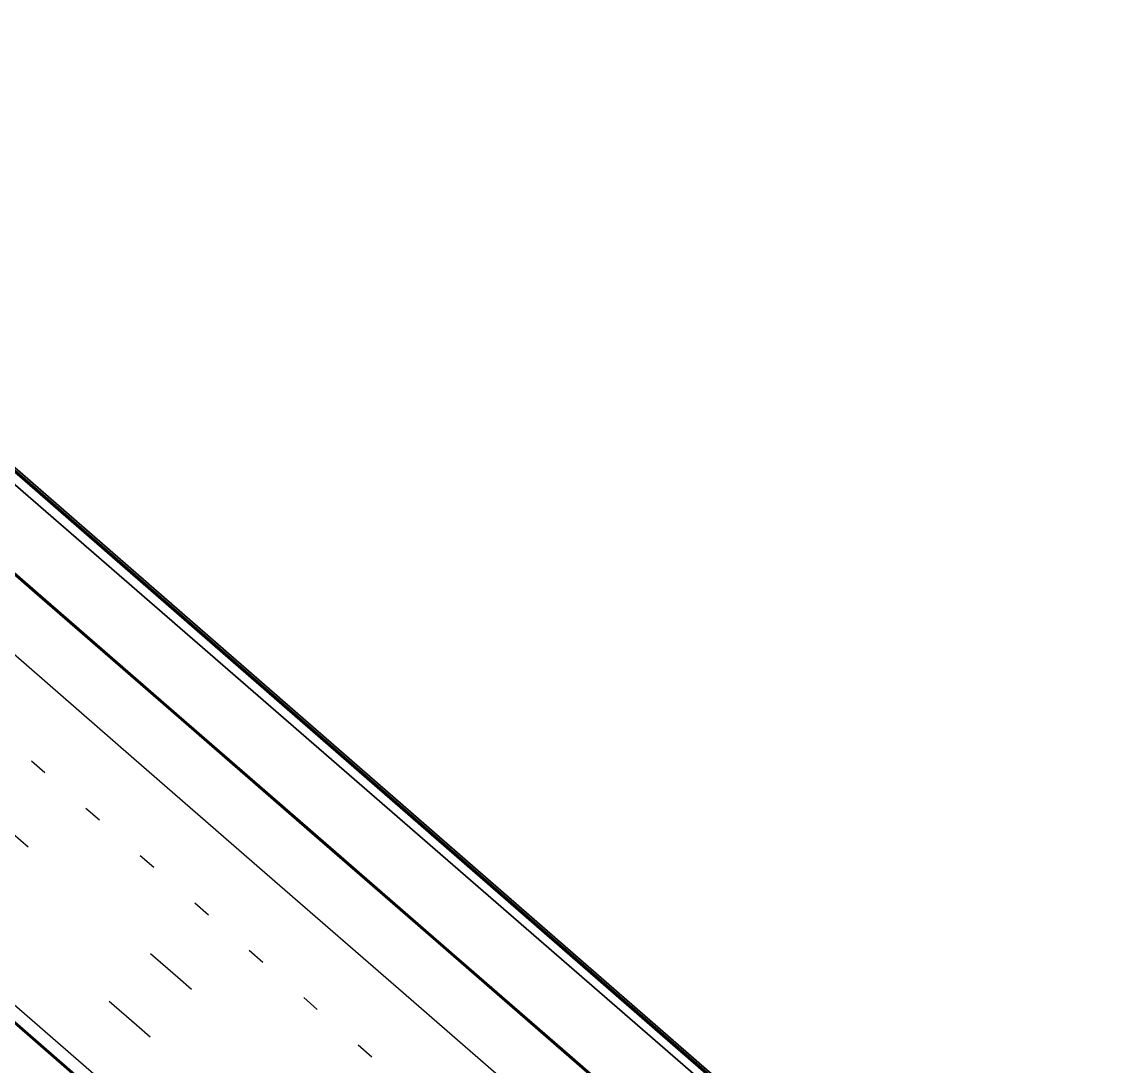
# Model space of a CAD drawing. Header units: metres. Extents: x 134219 to 139178, y 438661 to 444352.
# Drawn here: x 134844.7 to 134905.2, y 443800.1 to 443858 of the extents above; entities that cross this region are included whole.
import ezdxf

# ---------------------------------------------------------------- set-up
doc = ezdxf.new("R2010")
doc.units = ezdxf.units.M
doc.linetypes.add('13strp', pattern=[4, 1, -3])
doc.linetypes.add('39strp', pattern=[12, 3, -9])
doc.layers.add('Utd-ondergr-bs', color=8, linetype='Continuous', lineweight=35)
doc.layers.add('Utd-ondergr-nw', color=8, linetype='13strp', lineweight=35)
doc.layers.add('Utd-weg-nw', color=8, linetype='Continuous')

msp = doc.modelspace()

# ---------------------------------------------------------------- linework, layer by layer
at = {"layer": 'Utd-ondergr-bs', "flags": 128}
msp.add_lwpolyline([(134660.133, 443991.614), (134662.802, 443989.294), (134835.209, 443840.226), (134904.987, 443779.649), (134913.426, 443772.31), (134939.263, 443749.929)], dxfattribs=at)
at = {"layer": 'Utd-ondergr-bs'}
for points in [[(134904.549, 443780.583, 0), (134836.273, 443839.987, 0), (134834.188, 443841.802, 0), (134834.319, 443841.953, 0), (134906.688, 443778.987, 0), (134906.556, 443778.836, 0), (134904.549, 443780.583, 0)], [(134834.303, 443841.823, 0), (134906.57, 443778.952, 0)]]:
    msp.add_polyline3d(points, dxfattribs=at)
msp.add_polyline3d([(134904.549, 443780.583, 0), (134836.273, 443839.987, 0), (134834.188, 443841.802, 0), (134834.319, 443841.953, 0), (134906.688, 443778.987, 0), (134906.556, 443778.836, 0)], close=True, dxfattribs=at)
at = {"layer": 'Utd-ondergr-nw', "linetype": 'Continuous', "flags": 128}
for points in [[(134837.887, 443833.004), (134845.433, 443826.443), (134852.979, 443819.881), (134860.525, 443813.319), (134868.071, 443806.757), (134875.617, 443800.196), (134883.164, 443793.634), (134890.71, 443787.072), (134891.168, 443786.674), (134891.284, 443786.573), (134898.256, 443780.51), (134905.802, 443773.949)], [(134837.841, 443832.951), (134845.387, 443826.39), (134852.933, 443819.828), (134860.479, 443813.266), (134868.025, 443806.705), (134875.572, 443800.143), (134883.118, 443793.581), (134890.664, 443787.019), (134891.122, 443786.621), (134891.238, 443786.52), (134898.21, 443780.458), (134905.756, 443773.896)], [(134840.617, 443805.664), (134848.163, 443799.102), (134855.709, 443792.541), (134863.255, 443785.979), (134870.801, 443779.417), (134878.347, 443772.855), (134878.806, 443772.457), (134878.922, 443772.356), (134885.893, 443766.294), (134893.44, 443759.732), (134900.986, 443753.17), (134908.523, 443746.598), (134915.425, 443740.547), (134916.042, 443740.005), (134923.544, 443733.391), (134931.032, 443726.754), (134934.684, 443723.502), (134938.502, 443720.093), (134945.955, 443713.407), (134953.389, 443706.695), (134960.802, 443699.957), (134968.193, 443693.19)], [(134840.663, 443805.717), (134848.209, 443799.155), (134855.755, 443792.593), (134863.301, 443786.032), (134870.847, 443779.47), (134878.393, 443772.908), (134878.852, 443772.51), (134878.967, 443772.409), (134885.939, 443766.346), (134893.486, 443759.785), (134901.032, 443753.223), (134901.288, 443753), (134908.569, 443746.651), (134915.471, 443740.6), (134916.087, 443740.058), (134923.59, 443733.443), (134931.078, 443726.806), (134934.73, 443723.555), (134938.548, 443720.145), (134946.001, 443713.46), (134953.435, 443706.748), (134960.848, 443700.009), (134968.239, 443693.242)]]:
    msp.add_lwpolyline(points, dxfattribs=at)
at = {"layer": 'Utd-weg-nw', "linetype": '13strp', "flags": 128}
msp.add_lwpolyline([(134682.211, 443958.772), (134689.757, 443952.21), (134697.303, 443945.648), (134704.849, 443939.087), (134712.395, 443932.525), (134719.942, 443925.963), (134727.488, 443919.401), (134735.034, 443912.84), (134742.58, 443906.278), (134750.126, 443899.716), (134754.218, 443896.158), (134757.672, 443893.155), (134765.218, 443886.593), (134772.764, 443880.031), (134780.31, 443873.469), (134787.856, 443866.908), (134795.403, 443860.346), (134802.949, 443853.784), (134810.495, 443847.222), (134818.041, 443840.661), (134825.587, 443834.099), (134827.953, 443832.041), (134833.133, 443827.537), (134840.679, 443820.975), (134848.225, 443814.414), (134855.771, 443807.852), (134863.317, 443801.29), (134870.864, 443794.728), (134878.41, 443788.167), (134885.956, 443781.605), (134886.414, 443781.206), (134886.53, 443781.106), (134893.502, 443775.043), (134901.048, 443768.482), (134908.594, 443761.92), (134916.131, 443755.348), (134923.033, 443749.297), (134923.65, 443748.755), (134931.155, 443742.138), (134938.648, 443735.497), (134942.304, 443732.242), (134946.127, 443728.828), (134953.593, 443722.131), (134961.042, 443715.406), (134968.474, 443708.65), (134975.889, 443701.863), (134983.283, 443695.044), (134990.656, 443688.192), (134997.394, 443681.883), (134998.007, 443681.306), (135005.335, 443674.385), (135012.637, 443667.428), (135019.912, 443660.435), (135027.159, 443653.403), (135034.377, 443646.333), (135041.563, 443639.222), (135045.749, 443635.047), (135048.717, 443632.072), (135055.834, 443624.885), (135062.915, 443617.664), (135069.963, 443610.411), (135074.947, 443605.243), (135076.977, 443603.128), (135083.961, 443595.816), (135090.916, 443588.477), (135091.152, 443588.227)], dxfattribs=at)
at = {"layer": 'Utd-weg-nw', "linetype": '39strp', "flags": 128}
for points in [[(134679.767, 443955.961), (134687.313, 443949.399), (134694.859, 443942.838), (134702.405, 443936.276), (134709.951, 443929.714), (134717.497, 443923.152), (134725.043, 443916.591), (134732.589, 443910.029), (134740.136, 443903.467), (134747.682, 443896.905), (134751.774, 443893.347), (134755.228, 443890.344), (134762.774, 443883.782), (134770.32, 443877.22), (134777.866, 443870.658), (134785.412, 443864.097), (134792.958, 443857.535), (134800.504, 443850.973), (134808.05, 443844.411), (134815.597, 443837.85), (134823.143, 443831.288), (134825.509, 443829.23), (134830.689, 443824.726), (134838.235, 443818.164), (134845.781, 443811.603), (134853.327, 443805.041), (134860.873, 443798.479), (134868.419, 443791.918), (134875.965, 443785.356), (134883.511, 443778.794), (134883.97, 443778.396), (134884.086, 443778.295), (134891.058, 443772.232), (134898.604, 443765.671), (134906.15, 443759.109), (134913.687, 443752.537), (134920.589, 443746.486), (134921.206, 443745.944), (134928.71, 443739.328), (134936.201, 443732.688), (134939.856, 443729.434), (134943.678, 443726.022), (134951.139, 443719.328), (134958.583, 443712.607), (134966.009, 443705.857), (134973.416, 443699.077), (134980.802, 443692.265), (134988.166, 443685.422), (134994.894, 443679.122), (134995.507, 443678.545), (135002.822, 443671.635), (135010.111, 443664.69), (135017.373, 443657.709), (135024.605, 443650.691), (135031.807, 443643.636), (135038.977, 443636.542), (135043.153, 443632.376), (135046.113, 443629.408), (135053.212, 443622.239), (135060.276, 443615.036), (135067.306, 443607.8), (135072.278, 443602.644), (135074.303, 443600.535), (135081.27, 443593.24), (135088.208, 443585.919), (135088.443, 443585.67)], [(134677.47, 443953.32), (134685.016, 443946.758), (134692.562, 443940.196), (134700.108, 443933.635), (134707.655, 443927.073), (134715.201, 443920.511), (134722.747, 443913.949), (134730.293, 443907.388), (134737.839, 443900.826), (134745.385, 443894.264), (134749.477, 443890.706), (134752.931, 443887.702), (134760.477, 443881.141), (134768.023, 443874.579), (134775.569, 443868.017), (134783.116, 443861.456), (134790.662, 443854.894), (134798.208, 443848.332), (134805.754, 443841.77), (134813.3, 443835.209), (134820.846, 443828.647), (134823.212, 443826.589), (134828.392, 443822.085), (134835.938, 443815.523), (134843.484, 443808.962), (134851.03, 443802.4), (134858.577, 443795.838), (134866.123, 443789.276), (134873.669, 443782.715), (134881.215, 443776.153), (134881.673, 443775.754), (134881.789, 443775.654), (134888.761, 443769.591), (134896.307, 443763.029), (134903.853, 443756.468), (134911.39, 443749.896), (134918.292, 443743.845), (134918.909, 443743.302), (134926.413, 443736.688), (134933.902, 443730.049), (134937.556, 443726.796), (134941.376, 443723.385), (134948.834, 443716.695), (134956.273, 443709.978), (134963.693, 443703.233), (134971.093, 443696.459), (134978.471, 443689.654), (134985.826, 443682.819), (134992.545, 443676.527), (134993.157, 443675.952), (135000.461, 443669.051), (135007.739, 443662.117), (135014.987, 443655.148), (135022.206, 443648.143), (135029.393, 443641.102), (135036.547, 443634.023), (135040.713, 443629.867), (135043.666, 443626.906), (135050.749, 443619.753), (135057.796, 443612.566), (135064.81, 443605.347), (135069.77, 443600.203), (135071.791, 443598.098), (135078.741, 443590.821), (135085.663, 443583.516), (135085.898, 443583.267)]]:
    msp.add_lwpolyline(points, dxfattribs=at)
at = {"layer": 'Utd-weg-nw', "linetype": 'Continuous', "flags": 128}
for points in [[(134843.189, 443823.862), (134850.735, 443817.3), (134858.281, 443810.738), (134865.827, 443804.177), (134873.373, 443797.615), (134880.919, 443791.053), (134888.466, 443784.491), (134888.924, 443784.093), (134889.04, 443783.992), (134896.012, 443777.93), (134903.558, 443771.368), (134911.104, 443764.806)], [(134841.122, 443806.245), (134848.668, 443799.683), (134856.214, 443793.122), (134863.76, 443786.56), (134871.307, 443779.998), (134878.853, 443773.436), (134879.311, 443773.038), (134879.427, 443772.937), (134886.399, 443766.875), (134893.945, 443760.313), (134901.491, 443753.751), (134909.028, 443747.179), (134915.93, 443741.128), (134916.547, 443740.586), (134924.05, 443733.971), (134931.538, 443727.334), (134935.19, 443724.083), (134939.009, 443720.673), (134946.462, 443713.986), (134953.897, 443707.274), (134961.311, 443700.534), (134968.704, 443693.766)]]:
    msp.add_lwpolyline(points, dxfattribs=at)

doc.saveas('drawing.dxf')
